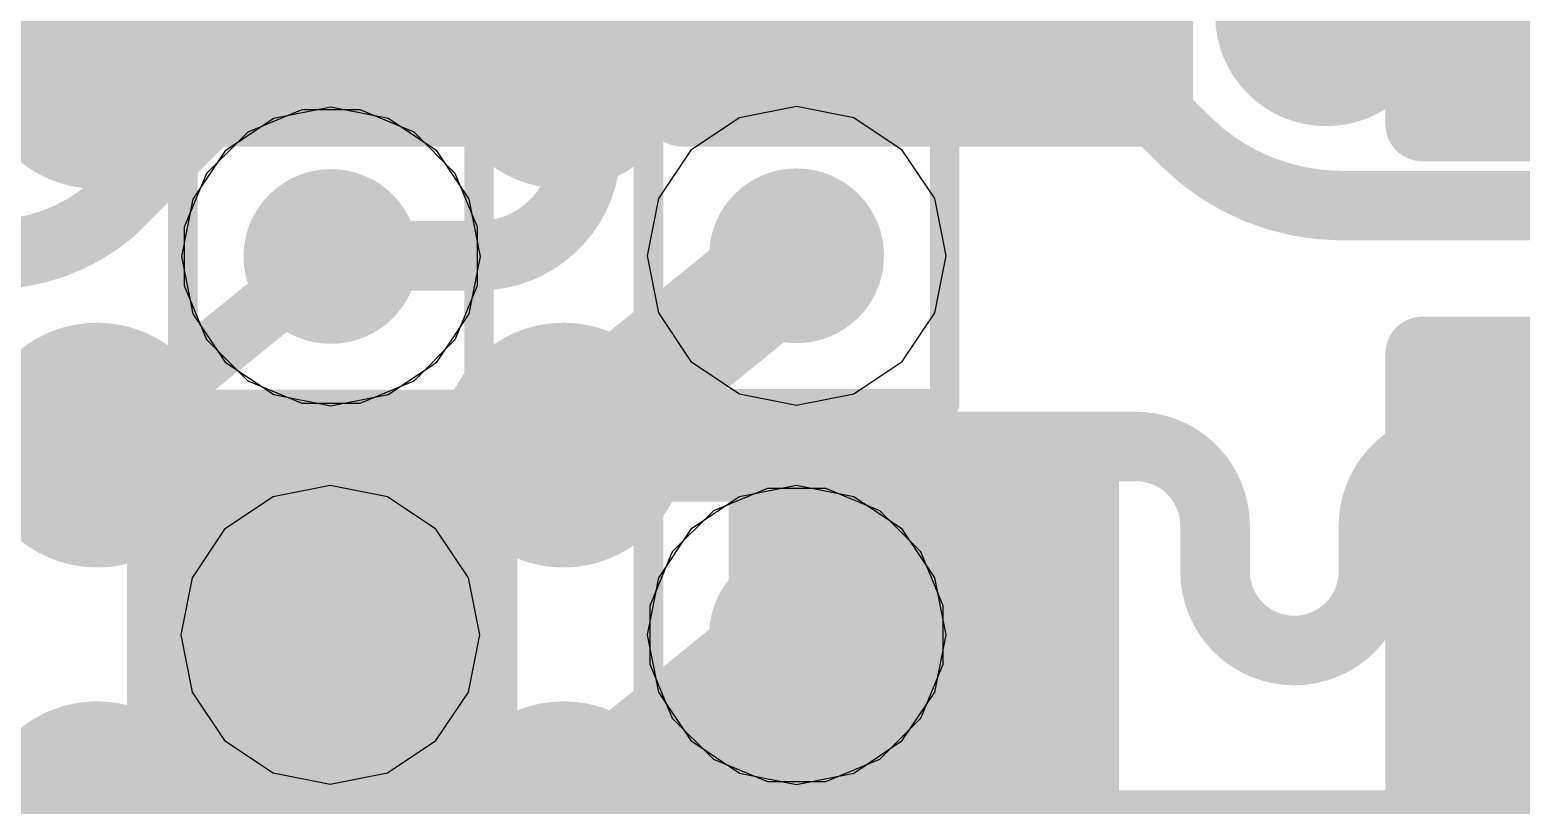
# Model space of a CAD drawing. Header units: inches. Extents: x -6 to 284, y -12 to 154.
# Drawn here: x 71.686 to 74.245, y 13.64 to 14.971 of the extents above; entities that cross this region are included whole.
import ezdxf

# ---------------------------------------------------------------- set-up
doc = ezdxf.new("R2010")
doc.units = ezdxf.units.IN
for name, color, linetype in [('Bottom Layer', 5, 'Continuous'), ('Bottom Overlay', 54, 'Continuous'), ('Bottom Paste', 16, 'Continuous'), ('Bottom Solder', 6, 'Continuous'), ('Drill Drawing', 1, 'Continuous'), ('GND-1', 16, 'Continuous'), ('GND-2', 90, 'Continuous'), ('GND-3', 216, 'Continuous'), ('GND-4', 54, 'Continuous'), ('PWR-1', 156, 'Continuous'), ('PWR-2', 130, 'Continuous'), ('Signal L1', 76, 'Continuous'), ('Signal L2', 6, 'Continuous'), ('Top Layer', 1, 'Continuous'), ('Top Paste', 8, 'Continuous'), ('Top Solder', 216, 'Continuous'), ('Via Holes', 16, 'Continuous')]:
    doc.layers.add(name, color=color, linetype=linetype)

# ---------------------------------------------------------------- blocks, each defined once
blk = doc.blocks.new('C___0402_B_103')
at = {"layer": 'Bottom Layer'}
for points in [[(-0.2413, 0.3175), (-0.2413, -0.3175), (-0.6985, -0.3175), (-0.6985, 0.3175)], [(0.6985, 0.3175), (0.6985, -0.3175), (0.2413, -0.3175), (0.2413, 0.3175)]]:
    blk.add_hatch(color=5, dxfattribs=at).paths.add_polyline_path(points)
at = {"layer": 'Bottom Paste'}
for points in [[(-0.2413, 0.3175), (-0.2413, -0.3175), (-0.6985, -0.3175), (-0.6985, 0.3175)], [(0.6985, 0.3175), (0.6985, -0.3175), (0.2413, -0.3175), (0.2413, 0.3175)]]:
    blk.add_hatch(color=16, dxfattribs=at).paths.add_polyline_path(points)
at = {"layer": 'Bottom Solder'}
for points in [[(-0.1813, 0.3775), (-0.1813, -0.3775), (-0.7585, -0.3775), (-0.7585, 0.3775)], [(0.7585, 0.3775), (0.7585, -0.3775), (0.1813, -0.3775), (0.1813, 0.3775)]]:
    blk.add_hatch(color=6, dxfattribs=at).paths.add_polyline_path(points)
at = {"layer": 'Bottom Overlay'}
for points in [[(-0.7874, -0.4064, 0.127, 0.127, 0), (-0.7874, 0.4064, 0.127, 0.127, 0)], [(-0.2794, 0.4064, 0.127, 0.127, 0), (-0.7874, 0.4064, 0.127, 0.127, 0)], [(0.7874, 0.4064, 0.127, 0.127, 0), (0.2794, 0.4064, 0.127, 0.127, 0)], [(0.7874, -0.4064, 0.127, 0.127, 0), (0.7874, 0.4064, 0.127, 0.127, 0)], [(-0.2794, -0.4064, 0.127, 0.127, 0), (-0.7874, -0.4064, 0.127, 0.127, 0)], [(0.7874, -0.4064, 0.127, 0.127, 0), (0.2794, -0.4064, 0.127, 0.127, 0)]]:
    blk.add_lwpolyline(points, format="xyseb", dxfattribs=at)
for points in [[(-0.8191, 0.4064, 0.0635, 0.0635, 1), (-0.7556, 0.4064, 0.0635, 0.0635, 1)], [(-0.8191, 0.4064, 0.0635, 0.0635, 1), (-0.7556, 0.4064, 0.0635, 0.0635, 1)], [(-0.3111, 0.4064, 0.0635, 0.0635, 1), (-0.2477, 0.4064, 0.0635, 0.0635, 1)], [(0.2477, 0.4064, 0.0635, 0.0635, 1), (0.3111, 0.4064, 0.0635, 0.0635, 1)], [(0.7556, 0.4064, 0.0635, 0.0635, 1), (0.8191, 0.4064, 0.0635, 0.0635, 1)], [(0.7556, 0.4064, 0.0635, 0.0635, 1), (0.8191, 0.4064, 0.0635, 0.0635, 1)], [(-0.8191, -0.4064, 0.0635, 0.0635, 1), (-0.7556, -0.4064, 0.0635, 0.0635, 1)], [(-0.8191, -0.4064, 0.0635, 0.0635, 1), (-0.7556, -0.4064, 0.0635, 0.0635, 1)], [(-0.3111, -0.4064, 0.0635, 0.0635, 1), (-0.2477, -0.4064, 0.0635, 0.0635, 1)], [(0.2477, -0.4064, 0.0635, 0.0635, 1), (0.3111, -0.4064, 0.0635, 0.0635, 1)], [(0.7556, -0.4064, 0.0635, 0.0635, 1), (0.8191, -0.4064, 0.0635, 0.0635, 1)], [(0.7556, -0.4064, 0.0635, 0.0635, 1), (0.8191, -0.4064, 0.0635, 0.0635, 1)]]:
    blk.add_lwpolyline(points, format="xyseb", close=True, dxfattribs=at)
blk = doc.blocks.new('C___0402_B_104')
at = {"layer": 'Bottom Layer'}
for points in [[(-0.2413, 0.3175), (-0.2413, -0.3175), (-0.6985, -0.3175), (-0.6985, 0.3175)], [(0.6985, 0.3175), (0.6985, -0.3175), (0.2413, -0.3175), (0.2413, 0.3175)]]:
    blk.add_hatch(color=5, dxfattribs=at).paths.add_polyline_path(points)
at = {"layer": 'Bottom Paste'}
for points in [[(-0.2413, 0.3175), (-0.2413, -0.3175), (-0.6985, -0.3175), (-0.6985, 0.3175)], [(0.6985, 0.3175), (0.6985, -0.3175), (0.2413, -0.3175), (0.2413, 0.3175)]]:
    blk.add_hatch(color=16, dxfattribs=at).paths.add_polyline_path(points)
at = {"layer": 'Bottom Solder'}
for points in [[(-0.1813, 0.3775), (-0.1813, -0.3775), (-0.7585, -0.3775), (-0.7585, 0.3775)], [(0.7585, 0.3775), (0.7585, -0.3775), (0.1813, -0.3775), (0.1813, 0.3775)]]:
    blk.add_hatch(color=6, dxfattribs=at).paths.add_polyline_path(points)
at = {"layer": 'Bottom Overlay'}
for points in [[(-0.7874, 0.4064, 0.127, 0.127, 0), (-0.2794, 0.4064, 0.127, 0.127, 0)], [(-0.7874, 0.4064, 0.127, 0.127, 0), (-0.7874, -0.4064, 0.127, 0.127, 0)], [(0.2794, 0.4064, 0.127, 0.127, 0), (0.7874, 0.4064, 0.127, 0.127, 0)], [(0.7874, 0.4064, 0.127, 0.127, 0), (0.7874, -0.4064, 0.127, 0.127, 0)], [(-0.7874, -0.4064, 0.127, 0.127, 0), (-0.2794, -0.4064, 0.127, 0.127, 0)], [(0.2794, -0.4064, 0.127, 0.127, 0), (0.7874, -0.4064, 0.127, 0.127, 0)]]:
    blk.add_lwpolyline(points, format="xyseb", dxfattribs=at)
for points in [[(-0.8191, 0.4064, 0.0635, 0.0635, 1), (-0.7556, 0.4064, 0.0635, 0.0635, 1)], [(-0.8191, 0.4064, 0.0635, 0.0635, 1), (-0.7556, 0.4064, 0.0635, 0.0635, 1)], [(-0.3111, 0.4064, 0.0635, 0.0635, 1), (-0.2477, 0.4064, 0.0635, 0.0635, 1)], [(0.2477, 0.4064, 0.0635, 0.0635, 1), (0.3111, 0.4064, 0.0635, 0.0635, 1)], [(0.7556, 0.4064, 0.0635, 0.0635, 1), (0.8191, 0.4064, 0.0635, 0.0635, 1)], [(0.7556, 0.4064, 0.0635, 0.0635, 1), (0.8191, 0.4064, 0.0635, 0.0635, 1)], [(-0.8191, -0.4064, 0.0635, 0.0635, 1), (-0.7556, -0.4064, 0.0635, 0.0635, 1)], [(-0.8191, -0.4064, 0.0635, 0.0635, 1), (-0.7556, -0.4064, 0.0635, 0.0635, 1)], [(-0.3111, -0.4064, 0.0635, 0.0635, 1), (-0.2477, -0.4064, 0.0635, 0.0635, 1)], [(0.2477, -0.4064, 0.0635, 0.0635, 1), (0.3111, -0.4064, 0.0635, 0.0635, 1)], [(0.7556, -0.4064, 0.0635, 0.0635, 1), (0.8191, -0.4064, 0.0635, 0.0635, 1)], [(0.7556, -0.4064, 0.0635, 0.0635, 1), (0.8191, -0.4064, 0.0635, 0.0635, 1)]]:
    blk.add_lwpolyline(points, format="xyseb", close=True, dxfattribs=at)
blk = doc.blocks.new('C___0402_B_105')
at = {"layer": 'Bottom Layer'}
for points in [[(-0.2413, 0.3175), (-0.2413, -0.3175), (-0.6985, -0.3175), (-0.6985, 0.3175)], [(0.6985, 0.3175), (0.6985, -0.3175), (0.2413, -0.3175), (0.2413, 0.3175)]]:
    blk.add_hatch(color=5, dxfattribs=at).paths.add_polyline_path(points)
at = {"layer": 'Bottom Paste'}
for points in [[(-0.2413, 0.3175), (-0.2413, -0.3175), (-0.6985, -0.3175), (-0.6985, 0.3175)], [(0.6985, 0.3175), (0.6985, -0.3175), (0.2413, -0.3175), (0.2413, 0.3175)]]:
    blk.add_hatch(color=16, dxfattribs=at).paths.add_polyline_path(points)
at = {"layer": 'Bottom Solder'}
for points in [[(-0.1813, 0.3775), (-0.1813, -0.3775), (-0.7585, -0.3775), (-0.7585, 0.3775)], [(0.7585, 0.3775), (0.7585, -0.3775), (0.1813, -0.3775), (0.1813, 0.3775)]]:
    blk.add_hatch(color=6, dxfattribs=at).paths.add_polyline_path(points)
at = {"layer": 'Bottom Overlay'}
for points in [[(-0.7874, -0.4064, 0.127, 0.127, 0), (-0.7874, 0.4064, 0.127, 0.127, 0)], [(-0.7874, 0.4064, 0.127, 0.127, 0), (-0.2794, 0.4064, 0.127, 0.127, 0)], [(0.2794, 0.4064, 0.127, 0.127, 0), (0.7874, 0.4064, 0.127, 0.127, 0)], [(0.7874, -0.4064, 0.127, 0.127, 0), (0.7874, 0.4064, 0.127, 0.127, 0)], [(-0.7874, -0.4064, 0.127, 0.127, 0), (-0.2794, -0.4064, 0.127, 0.127, 0)], [(0.2794, -0.4064, 0.127, 0.127, 0), (0.7874, -0.4064, 0.127, 0.127, 0)]]:
    blk.add_lwpolyline(points, format="xyseb", dxfattribs=at)
for points in [[(-0.8191, 0.4064, 0.0635, 0.0635, 1), (-0.7556, 0.4064, 0.0635, 0.0635, 1)], [(-0.8191, 0.4064, 0.0635, 0.0635, 1), (-0.7556, 0.4064, 0.0635, 0.0635, 1)], [(-0.3111, 0.4064, 0.0635, 0.0635, 1), (-0.2477, 0.4064, 0.0635, 0.0635, 1)], [(0.2477, 0.4064, 0.0635, 0.0635, 1), (0.3111, 0.4064, 0.0635, 0.0635, 1)], [(0.7556, 0.4064, 0.0635, 0.0635, 1), (0.8191, 0.4064, 0.0635, 0.0635, 1)], [(0.7556, 0.4064, 0.0635, 0.0635, 1), (0.8191, 0.4064, 0.0635, 0.0635, 1)], [(-0.8191, -0.4064, 0.0635, 0.0635, 1), (-0.7556, -0.4064, 0.0635, 0.0635, 1)], [(-0.8191, -0.4064, 0.0635, 0.0635, 1), (-0.7556, -0.4064, 0.0635, 0.0635, 1)], [(-0.3111, -0.4064, 0.0635, 0.0635, 1), (-0.2477, -0.4064, 0.0635, 0.0635, 1)], [(0.2477, -0.4064, 0.0635, 0.0635, 1), (0.3111, -0.4064, 0.0635, 0.0635, 1)], [(0.7556, -0.4064, 0.0635, 0.0635, 1), (0.8191, -0.4064, 0.0635, 0.0635, 1)], [(0.7556, -0.4064, 0.0635, 0.0635, 1), (0.8191, -0.4064, 0.0635, 0.0635, 1)]]:
    blk.add_lwpolyline(points, format="xyseb", close=True, dxfattribs=at)
blk = doc.blocks.new('200_WFBGA__10_15__127')
at = {"layer": 'Top Layer'}
h = blk.add_hatch(color=1, dxfattribs=at)
edge = h.paths.add_edge_path()
edge.add_arc((-2, 6.175), 0.16, 0, 360)
h = blk.add_hatch(color=1, dxfattribs=at)
edge = h.paths.add_edge_path()
edge.add_arc((-1.1999, 6.175), 0.16, 0, 360)
h = blk.add_hatch(color=1, dxfattribs=at)
edge = h.paths.add_edge_path()
edge.add_arc((-2, 5.525), 0.16, 0, 360)
h = blk.add_hatch(color=1, dxfattribs=at)
edge = h.paths.add_edge_path()
edge.add_arc((-1.1999, 5.525), 0.16, 0, 360)
h = blk.add_hatch(color=1, dxfattribs=at)
edge = h.paths.add_edge_path()
edge.add_arc((-2, 4.875), 0.16, 0, 360)
h = blk.add_hatch(color=1, dxfattribs=at)
edge = h.paths.add_edge_path()
edge.add_arc((-1.1999, 4.875), 0.16, 0, 360)
at = {"layer": 'Top Paste'}
h = blk.add_hatch(color=8, dxfattribs=at)
edge = h.paths.add_edge_path()
edge.add_arc((-2, 6.175), 0.16, 0, 360)
h = blk.add_hatch(color=8, dxfattribs=at)
edge = h.paths.add_edge_path()
edge.add_arc((-1.1999, 6.175), 0.16, 0, 360)
h = blk.add_hatch(color=8, dxfattribs=at)
edge = h.paths.add_edge_path()
edge.add_arc((-2, 5.525), 0.16, 0, 360)
h = blk.add_hatch(color=8, dxfattribs=at)
edge = h.paths.add_edge_path()
edge.add_arc((-1.1999, 5.525), 0.16, 0, 360)
h = blk.add_hatch(color=8, dxfattribs=at)
edge = h.paths.add_edge_path()
edge.add_arc((-2, 4.875), 0.16, 0, 360)
h = blk.add_hatch(color=8, dxfattribs=at)
edge = h.paths.add_edge_path()
edge.add_arc((-1.1999, 4.875), 0.16, 0, 360)
at = {"layer": 'Top Solder'}
h = blk.add_hatch(color=216, dxfattribs=at)
edge = h.paths.add_edge_path()
edge.add_arc((-2, 6.175), 0.21, 0, 360)
h = blk.add_hatch(color=216, dxfattribs=at)
edge = h.paths.add_edge_path()
edge.add_arc((-1.1999, 6.175), 0.21, 0, 360)
h = blk.add_hatch(color=216, dxfattribs=at)
edge = h.paths.add_edge_path()
edge.add_arc((-2, 5.525), 0.21, 0, 360)
h = blk.add_hatch(color=216, dxfattribs=at)
edge = h.paths.add_edge_path()
edge.add_arc((-1.1999, 5.525), 0.21, 0, 360)
h = blk.add_hatch(color=216, dxfattribs=at)
edge = h.paths.add_edge_path()
edge.add_arc((-2, 4.875), 0.21, 0, 360)
h = blk.add_hatch(color=216, dxfattribs=at)
edge = h.paths.add_edge_path()
edge.add_arc((-1.1999, 4.875), 0.21, 0, 360)
blk = doc.blocks.new('C___0402_B_275')
at = {"layer": 'Bottom Layer'}
for points in [[(-0.2413, 0.3175), (-0.2413, -0.3175), (-0.6985, -0.3175), (-0.6985, 0.3175)], [(0.6985, 0.3175), (0.6985, -0.3175), (0.2413, -0.3175), (0.2413, 0.3175)]]:
    blk.add_hatch(color=5, dxfattribs=at).paths.add_polyline_path(points)
at = {"layer": 'Bottom Paste'}
for points in [[(-0.2413, 0.3175), (-0.2413, -0.3175), (-0.6985, -0.3175), (-0.6985, 0.3175)], [(0.6985, 0.3175), (0.6985, -0.3175), (0.2413, -0.3175), (0.2413, 0.3175)]]:
    blk.add_hatch(color=16, dxfattribs=at).paths.add_polyline_path(points)
at = {"layer": 'Bottom Solder'}
for points in [[(-0.1813, 0.3775), (-0.1813, -0.3775), (-0.7585, -0.3775), (-0.7585, 0.3775)], [(0.7585, 0.3775), (0.7585, -0.3775), (0.1813, -0.3775), (0.1813, 0.3775)]]:
    blk.add_hatch(color=6, dxfattribs=at).paths.add_polyline_path(points)
at = {"layer": 'Bottom Overlay'}
for points in [[(-0.7874, 0.4064, 0.127, 0.127, 0), (-0.7874, -0.4064, 0.127, 0.127, 0)], [(-0.2794, 0.4064, 0.127, 0.127, 0), (-0.7874, 0.4064, 0.127, 0.127, 0)], [(0.7874, 0.4064, 0.127, 0.127, 0), (0.2794, 0.4064, 0.127, 0.127, 0)], [(0.7874, 0.4064, 0.127, 0.127, 0), (0.7874, -0.4064, 0.127, 0.127, 0)], [(-0.2794, -0.4064, 0.127, 0.127, 0), (-0.7874, -0.4064, 0.127, 0.127, 0)], [(0.7874, -0.4064, 0.127, 0.127, 0), (0.2794, -0.4064, 0.127, 0.127, 0)]]:
    blk.add_lwpolyline(points, format="xyseb", dxfattribs=at)
for points in [[(-0.8191, 0.4064, 0.0635, 0.0635, 1), (-0.7556, 0.4064, 0.0635, 0.0635, 1)], [(-0.8191, 0.4064, 0.0635, 0.0635, 1), (-0.7556, 0.4064, 0.0635, 0.0635, 1)], [(-0.3111, 0.4064, 0.0635, 0.0635, 1), (-0.2477, 0.4064, 0.0635, 0.0635, 1)], [(0.2477, 0.4064, 0.0635, 0.0635, 1), (0.3111, 0.4064, 0.0635, 0.0635, 1)], [(0.7556, 0.4064, 0.0635, 0.0635, 1), (0.8191, 0.4064, 0.0635, 0.0635, 1)], [(0.7556, 0.4064, 0.0635, 0.0635, 1), (0.8191, 0.4064, 0.0635, 0.0635, 1)], [(-0.8191, -0.4064, 0.0635, 0.0635, 1), (-0.7556, -0.4064, 0.0635, 0.0635, 1)], [(-0.8191, -0.4064, 0.0635, 0.0635, 1), (-0.7556, -0.4064, 0.0635, 0.0635, 1)], [(-0.3111, -0.4064, 0.0635, 0.0635, 1), (-0.2477, -0.4064, 0.0635, 0.0635, 1)], [(0.2477, -0.4064, 0.0635, 0.0635, 1), (0.3111, -0.4064, 0.0635, 0.0635, 1)], [(0.7556, -0.4064, 0.0635, 0.0635, 1), (0.8191, -0.4064, 0.0635, 0.0635, 1)], [(0.7556, -0.4064, 0.0635, 0.0635, 1), (0.8191, -0.4064, 0.0635, 0.0635, 1)]]:
    blk.add_lwpolyline(points, format="xyseb", close=True, dxfattribs=at)
blk = doc.blocks.new('C___0402_B_283')
at = {"layer": 'Bottom Layer'}
for points in [[(-0.2413, 0.3175), (-0.2413, -0.3175), (-0.6985, -0.3175), (-0.6985, 0.3175)], [(0.6985, 0.3175), (0.6985, -0.3175), (0.2413, -0.3175), (0.2413, 0.3175)]]:
    blk.add_hatch(color=5, dxfattribs=at).paths.add_polyline_path(points)
at = {"layer": 'Bottom Paste'}
for points in [[(-0.2413, 0.3175), (-0.2413, -0.3175), (-0.6985, -0.3175), (-0.6985, 0.3175)], [(0.6985, 0.3175), (0.6985, -0.3175), (0.2413, -0.3175), (0.2413, 0.3175)]]:
    blk.add_hatch(color=16, dxfattribs=at).paths.add_polyline_path(points)
at = {"layer": 'Bottom Solder'}
for points in [[(-0.1813, 0.3775), (-0.1813, -0.3775), (-0.7585, -0.3775), (-0.7585, 0.3775)], [(0.7585, 0.3775), (0.7585, -0.3775), (0.1813, -0.3775), (0.1813, 0.3775)]]:
    blk.add_hatch(color=6, dxfattribs=at).paths.add_polyline_path(points)
at = {"layer": 'Bottom Overlay'}
for points in [[(-0.7874, 0.4064, 0.127, 0.127, 0), (-0.7874, -0.4064, 0.127, 0.127, 0)], [(-0.2794, 0.4064, 0.127, 0.127, 0), (-0.7874, 0.4064, 0.127, 0.127, 0)], [(0.7874, 0.4064, 0.127, 0.127, 0), (0.2794, 0.4064, 0.127, 0.127, 0)], [(0.7874, 0.4064, 0.127, 0.127, 0), (0.7874, -0.4064, 0.127, 0.127, 0)], [(-0.2794, -0.4064, 0.127, 0.127, 0), (-0.7874, -0.4064, 0.127, 0.127, 0)], [(0.7874, -0.4064, 0.127, 0.127, 0), (0.2794, -0.4064, 0.127, 0.127, 0)]]:
    blk.add_lwpolyline(points, format="xyseb", dxfattribs=at)
for points in [[(-0.8191, 0.4064, 0.0635, 0.0635, 1), (-0.7556, 0.4064, 0.0635, 0.0635, 1)], [(-0.8191, 0.4064, 0.0635, 0.0635, 1), (-0.7556, 0.4064, 0.0635, 0.0635, 1)], [(-0.3111, 0.4064, 0.0635, 0.0635, 1), (-0.2477, 0.4064, 0.0635, 0.0635, 1)], [(0.2477, 0.4064, 0.0635, 0.0635, 1), (0.3111, 0.4064, 0.0635, 0.0635, 1)], [(0.7556, 0.4064, 0.0635, 0.0635, 1), (0.8191, 0.4064, 0.0635, 0.0635, 1)], [(0.7556, 0.4064, 0.0635, 0.0635, 1), (0.8191, 0.4064, 0.0635, 0.0635, 1)], [(-0.8191, -0.4064, 0.0635, 0.0635, 1), (-0.7556, -0.4064, 0.0635, 0.0635, 1)], [(-0.8191, -0.4064, 0.0635, 0.0635, 1), (-0.7556, -0.4064, 0.0635, 0.0635, 1)], [(-0.3111, -0.4064, 0.0635, 0.0635, 1), (-0.2477, -0.4064, 0.0635, 0.0635, 1)], [(0.2477, -0.4064, 0.0635, 0.0635, 1), (0.3111, -0.4064, 0.0635, 0.0635, 1)], [(0.7556, -0.4064, 0.0635, 0.0635, 1), (0.8191, -0.4064, 0.0635, 0.0635, 1)], [(0.7556, -0.4064, 0.0635, 0.0635, 1), (0.8191, -0.4064, 0.0635, 0.0635, 1)]]:
    blk.add_lwpolyline(points, format="xyseb", close=True, dxfattribs=at)

msp = doc.modelspace()

# ---------------------------------------------------------------- hatches: boundary and pattern name
at = {"layer": 'Bottom Layer'}
h = msp.add_hatch(color=5, dxfattribs=at)
edge = h.paths.add_edge_path()
edge.add_arc((72.203, 14.582), 0.15, 0, 360)
h = msp.add_hatch(color=5, dxfattribs=at)
edge = h.paths.add_edge_path()
edge.add_arc((73.0018, 14.5832), 0.15, 0, 360)
h = msp.add_hatch(color=5, dxfattribs=at)
edge = h.paths.add_edge_path()
edge.add_arc((72.2018, 13.9324), 0.15, 0, 360)
h = msp.add_hatch(color=5, dxfattribs=at)
edge = h.paths.add_edge_path()
edge.add_arc((73.0018, 13.9323), 0.15, 0, 360)
at = {"layer": 'GND-1'}
h = msp.add_hatch(color=16, dxfattribs=at)
edge = h.paths.add_edge_path()
edge.add_arc((72.203, 14.582), 0.15, 0, 360)
h = msp.add_hatch(color=16, dxfattribs=at)
edge = h.paths.add_edge_path()
edge.add_arc((73.0018, 14.5832), 0.15, 0, 360)
h = msp.add_hatch(color=16, dxfattribs=at)
edge = h.paths.add_edge_path()
edge.add_arc((72.2018, 13.9324), 0.15, 0, 360)
h = msp.add_hatch(color=16, dxfattribs=at)
edge = h.paths.add_edge_path()
edge.add_arc((73.0018, 13.9323), 0.15, 0, 360)
at = {"layer": 'GND-2'}
h = msp.add_hatch(color=90, dxfattribs=at)
edge = h.paths.add_edge_path()
edge.add_arc((72.203, 14.582), 0.15, 0, 360)
h = msp.add_hatch(color=90, dxfattribs=at)
edge = h.paths.add_edge_path()
edge.add_arc((73.0018, 14.5832), 0.15, 0, 360)
h = msp.add_hatch(color=90, dxfattribs=at)
edge = h.paths.add_edge_path()
edge.add_arc((72.2018, 13.9324), 0.15, 0, 360)
h = msp.add_hatch(color=90, dxfattribs=at)
edge = h.paths.add_edge_path()
edge.add_arc((73.0018, 13.9323), 0.15, 0, 360)
at = {"layer": 'GND-3'}
h = msp.add_hatch(color=216, dxfattribs=at)
edge = h.paths.add_edge_path()
edge.add_arc((72.203, 14.582), 0.15, 0, 360)
h = msp.add_hatch(color=216, dxfattribs=at)
edge = h.paths.add_edge_path()
edge.add_arc((73.0018, 14.5832), 0.15, 0, 360)
h = msp.add_hatch(color=216, dxfattribs=at)
edge = h.paths.add_edge_path()
edge.add_arc((72.2018, 13.9324), 0.15, 0, 360)
h = msp.add_hatch(color=216, dxfattribs=at)
edge = h.paths.add_edge_path()
edge.add_arc((73.0018, 13.9323), 0.15, 0, 360)
at = {"layer": 'GND-4'}
h = msp.add_hatch(color=54, dxfattribs=at)
edge = h.paths.add_edge_path()
edge.add_arc((72.203, 14.582), 0.15, 0, 360)
h = msp.add_hatch(color=54, dxfattribs=at)
edge = h.paths.add_edge_path()
edge.add_arc((73.0018, 14.5832), 0.15, 0, 360)
h = msp.add_hatch(color=54, dxfattribs=at)
edge = h.paths.add_edge_path()
edge.add_arc((72.2018, 13.9324), 0.15, 0, 360)
h = msp.add_hatch(color=54, dxfattribs=at)
edge = h.paths.add_edge_path()
edge.add_arc((73.0018, 13.9323), 0.15, 0, 360)
at = {"layer": 'PWR-1'}
h = msp.add_hatch(color=156, dxfattribs=at)
edge = h.paths.add_edge_path()
edge.add_arc((72.203, 14.582), 0.15, 0, 360)
h = msp.add_hatch(color=156, dxfattribs=at)
edge = h.paths.add_edge_path()
edge.add_arc((73.0018, 14.5832), 0.15, 0, 360)
h = msp.add_hatch(color=156, dxfattribs=at)
edge = h.paths.add_edge_path()
edge.add_arc((72.2018, 13.9324), 0.15, 0, 360)
h = msp.add_hatch(color=156, dxfattribs=at)
edge = h.paths.add_edge_path()
edge.add_arc((73.0018, 13.9323), 0.15, 0, 360)
at = {"layer": 'PWR-2'}
h = msp.add_hatch(color=130, dxfattribs=at)
edge = h.paths.add_edge_path()
edge.add_arc((72.203, 14.582), 0.15, 0, 360)
h = msp.add_hatch(color=130, dxfattribs=at)
edge = h.paths.add_edge_path()
edge.add_arc((73.0018, 14.5832), 0.15, 0, 360)
h = msp.add_hatch(color=130, dxfattribs=at)
edge = h.paths.add_edge_path()
edge.add_arc((72.2018, 13.9324), 0.15, 0, 360)
h = msp.add_hatch(color=130, dxfattribs=at)
edge = h.paths.add_edge_path()
edge.add_arc((73.0018, 13.9323), 0.15, 0, 360)
at = {"layer": 'Signal L1'}
h = msp.add_hatch(color=76, dxfattribs=at)
edge = h.paths.add_edge_path()
edge.add_arc((72.203, 14.582), 0.15, 0, 360)
h = msp.add_hatch(color=76, dxfattribs=at)
edge = h.paths.add_edge_path()
edge.add_arc((73.0018, 14.5832), 0.15, 0, 360)
h = msp.add_hatch(color=76, dxfattribs=at)
edge = h.paths.add_edge_path()
edge.add_arc((72.2018, 13.9324), 0.15, 0, 360)
h = msp.add_hatch(color=76, dxfattribs=at)
edge = h.paths.add_edge_path()
edge.add_arc((73.0018, 13.9323), 0.15, 0, 360)
at = {"layer": 'Signal L2'}
h = msp.add_hatch(color=6, dxfattribs=at)
edge = h.paths.add_edge_path()
edge.add_arc((72.203, 14.582), 0.15, 0, 360)
h = msp.add_hatch(color=6, dxfattribs=at)
edge = h.paths.add_edge_path()
edge.add_arc((73.0018, 14.5832), 0.15, 0, 360)
h = msp.add_hatch(color=6, dxfattribs=at)
edge = h.paths.add_edge_path()
edge.add_arc((72.2018, 13.9324), 0.15, 0, 360)
h = msp.add_hatch(color=6, dxfattribs=at)
edge = h.paths.add_edge_path()
edge.add_arc((73.0018, 13.9323), 0.15, 0, 360)
at = {"layer": 'Top Layer'}
h = msp.add_hatch(color=1, dxfattribs=at)
edge = h.paths.add_edge_path()
edge.add_arc((72.203, 14.582), 0.15, 0, 360)
h = msp.add_hatch(color=1, dxfattribs=at)
edge = h.paths.add_edge_path()
edge.add_arc((73.0018, 14.5832), 0.15, 0, 360)
h = msp.add_hatch(color=1, dxfattribs=at)
edge = h.paths.add_edge_path()
edge.add_arc((72.2018, 13.9324), 0.15, 0, 360)
h = msp.add_hatch(color=1, dxfattribs=at)
edge = h.paths.add_edge_path()
edge.add_arc((73.0018, 13.9323), 0.15, 0, 360)
at = {"layer": 'Via Holes'}
h = msp.add_hatch(color=7, dxfattribs=at)
edge = h.paths.add_edge_path()
edge.add_arc((72.203, 14.582), 0.075, 0, 360)
h = msp.add_hatch(color=7, dxfattribs=at)
edge = h.paths.add_edge_path()
edge.add_arc((73.0018, 14.5832), 0.075, 0, 360)
h = msp.add_hatch(color=7, dxfattribs=at)
edge = h.paths.add_edge_path()
edge.add_arc((72.2018, 13.9324), 0.075, 0, 360)
h = msp.add_hatch(color=7, dxfattribs=at)
edge = h.paths.add_edge_path()
edge.add_arc((73.0018, 13.9323), 0.075, 0, 360)

# ---------------------------------------------------------------- linework, layer by layer
at = {"layer": 'Drill Drawing'}
for points in [[(72.7478, 14.9792, 0.0508, 0.0508, 0), (72.7478, 15.4872, 0.0508, 0.0508, 0)], [(73.2558, 14.9792, 0.0508, 0.0508, 0), (73.2558, 15.4872, 0.0508, 0.0508, 0)], [(72.7478, 14.9792, 0.0508, 0.0508, 0), (73.2558, 14.9792, 0.0508, 0.0508, 0)], [(71.949, 14.836, 0.0508, 0.0508, 0), (72.457, 14.836, 0.0508, 0.0508, 0)], [(71.949, 14.328, 0.0508, 0.0508, 0), (71.949, 14.836, 0.0508, 0.0508, 0)], [(72.457, 14.328, 0.0508, 0.0508, 0), (72.457, 14.836, 0.0508, 0.0508, 0)], [(72.7478, 14.8372, 0.0508, 0.0508, 0), (73.2558, 14.8372, 0.0508, 0.0508, 0)], [(72.7478, 14.3292, 0.0508, 0.0508, 0), (72.7478, 14.8372, 0.0508, 0.0508, 0)], [(73.2558, 14.3292, 0.0508, 0.0508, 0), (73.2558, 14.8372, 0.0508, 0.0508, 0)], [(71.949, 14.328, 0.0508, 0.0508, 0), (72.457, 14.328, 0.0508, 0.0508, 0)], [(72.7478, 14.3292, 0.0508, 0.0508, 0), (73.2558, 14.3292, 0.0508, 0.0508, 0)], [(71.9478, 14.1864, 0.0508, 0.0508, 0), (72.4558, 14.1864, 0.0508, 0.0508, 0)], [(71.9478, 13.6784, 0.0508, 0.0508, 0), (71.9478, 14.1864, 0.0508, 0.0508, 0)], [(72.4558, 13.6784, 0.0508, 0.0508, 0), (72.4558, 14.1864, 0.0508, 0.0508, 0)], [(72.7478, 14.1863, 0.0508, 0.0508, 0), (73.2558, 14.1863, 0.0508, 0.0508, 0)], [(72.7478, 13.6783, 0.0508, 0.0508, 0), (72.7478, 14.1863, 0.0508, 0.0508, 0)], [(73.2558, 13.6783, 0.0508, 0.0508, 0), (73.2558, 14.1863, 0.0508, 0.0508, 0)], [(71.9478, 13.6784, 0.0508, 0.0508, 0), (72.4558, 13.6784, 0.0508, 0.0508, 0)], [(72.7478, 13.6783, 0.0508, 0.0508, 0), (73.2558, 13.6783, 0.0508, 0.0508, 0)]]:
    msp.add_lwpolyline(points, format="xyseb", dxfattribs=at)
for points in [[(72.7351, 14.9792, 0.0254, 0.0254, 1), (72.7605, 14.9792, 0.0254, 0.0254, 1)], [(72.7351, 14.9792, 0.0254, 0.0254, 1), (72.7605, 14.9792, 0.0254, 0.0254, 1)], [(73.2431, 14.9792, 0.0254, 0.0254, 1), (73.2685, 14.9792, 0.0254, 0.0254, 1)], [(73.2431, 14.9792, 0.0254, 0.0254, 1), (73.2685, 14.9792, 0.0254, 0.0254, 1)], [(71.9363, 14.836, 0.0254, 0.0254, 1), (71.9617, 14.836, 0.0254, 0.0254, 1)], [(71.9363, 14.836, 0.0254, 0.0254, 1), (71.9617, 14.836, 0.0254, 0.0254, 1)], [(72.4443, 14.836, 0.0254, 0.0254, 1), (72.4697, 14.836, 0.0254, 0.0254, 1)], [(72.4443, 14.836, 0.0254, 0.0254, 1), (72.4697, 14.836, 0.0254, 0.0254, 1)], [(72.7351, 14.8372, 0.0254, 0.0254, 1), (72.7605, 14.8372, 0.0254, 0.0254, 1)], [(72.7351, 14.8372, 0.0254, 0.0254, 1), (72.7605, 14.8372, 0.0254, 0.0254, 1)], [(73.2431, 14.8372, 0.0254, 0.0254, 1), (73.2685, 14.8372, 0.0254, 0.0254, 1)], [(73.2431, 14.8372, 0.0254, 0.0254, 1), (73.2685, 14.8372, 0.0254, 0.0254, 1)], [(71.9363, 14.328, 0.0254, 0.0254, 1), (71.9617, 14.328, 0.0254, 0.0254, 1)], [(71.9363, 14.328, 0.0254, 0.0254, 1), (71.9617, 14.328, 0.0254, 0.0254, 1)], [(72.4443, 14.328, 0.0254, 0.0254, 1), (72.4697, 14.328, 0.0254, 0.0254, 1)], [(72.4443, 14.328, 0.0254, 0.0254, 1), (72.4697, 14.328, 0.0254, 0.0254, 1)], [(72.7351, 14.3292, 0.0254, 0.0254, 1), (72.7605, 14.3292, 0.0254, 0.0254, 1)], [(72.7351, 14.3292, 0.0254, 0.0254, 1), (72.7605, 14.3292, 0.0254, 0.0254, 1)], [(73.2431, 14.3292, 0.0254, 0.0254, 1), (73.2685, 14.3292, 0.0254, 0.0254, 1)], [(73.2431, 14.3292, 0.0254, 0.0254, 1), (73.2685, 14.3292, 0.0254, 0.0254, 1)], [(71.9351, 14.1864, 0.0254, 0.0254, 1), (71.9605, 14.1864, 0.0254, 0.0254, 1)], [(71.9351, 14.1864, 0.0254, 0.0254, 1), (71.9605, 14.1864, 0.0254, 0.0254, 1)], [(72.4431, 14.1864, 0.0254, 0.0254, 1), (72.4685, 14.1864, 0.0254, 0.0254, 1)], [(72.4431, 14.1864, 0.0254, 0.0254, 1), (72.4685, 14.1864, 0.0254, 0.0254, 1)], [(72.7351, 14.1863, 0.0254, 0.0254, 1), (72.7605, 14.1863, 0.0254, 0.0254, 1)], [(72.7351, 14.1863, 0.0254, 0.0254, 1), (72.7605, 14.1863, 0.0254, 0.0254, 1)], [(73.2431, 14.1863, 0.0254, 0.0254, 1), (73.2685, 14.1863, 0.0254, 0.0254, 1)], [(73.2431, 14.1863, 0.0254, 0.0254, 1), (73.2685, 14.1863, 0.0254, 0.0254, 1)], [(71.9351, 13.6784, 0.0254, 0.0254, 1), (71.9605, 13.6784, 0.0254, 0.0254, 1)], [(71.9351, 13.6784, 0.0254, 0.0254, 1), (71.9605, 13.6784, 0.0254, 0.0254, 1)], [(72.4431, 13.6784, 0.0254, 0.0254, 1), (72.4685, 13.6784, 0.0254, 0.0254, 1)], [(72.4431, 13.6784, 0.0254, 0.0254, 1), (72.4685, 13.6784, 0.0254, 0.0254, 1)], [(72.7351, 13.6783, 0.0254, 0.0254, 1), (72.7605, 13.6783, 0.0254, 0.0254, 1)], [(72.7351, 13.6783, 0.0254, 0.0254, 1), (72.7605, 13.6783, 0.0254, 0.0254, 1)], [(73.2431, 13.6783, 0.0254, 0.0254, 1), (73.2685, 13.6783, 0.0254, 0.0254, 1)], [(73.2431, 13.6783, 0.0254, 0.0254, 1), (73.2685, 13.6783, 0.0254, 0.0254, 1)]]:
    msp.add_lwpolyline(points, format="xyseb", close=True, dxfattribs=at)
at = {"layer": 'GND-1'}
for p, q in [((72.153, 14.8336), (72.0605, 14.7953)), ((72.2531, 14.8336), (72.153, 14.8336)), ((72.3455, 14.7953), (72.2531, 14.8336)), ((72.0605, 14.7953), (71.9897, 14.7245)), ((72.4163, 14.7245), (72.3455, 14.7953)), ((71.9897, 14.7245), (71.9514, 14.6321)), ((72.4546, 14.6321), (72.4163, 14.7245)), ((71.9514, 14.6321), (71.9514, 14.532)), ((72.4546, 14.532), (72.4546, 14.6321)), ((71.9514, 14.532), (71.9897, 14.4395)), ((72.4163, 14.4395), (72.4546, 14.532)), ((71.9897, 14.4395), (72.0605, 14.3687)), ((72.3455, 14.3687), (72.4163, 14.4395)), ((72.0605, 14.3687), (72.153, 14.3304)), ((72.2531, 14.3304), (72.3455, 14.3687)), ((72.153, 14.3304), (72.2531, 14.3304)), ((72.9518, 14.1839), (72.8593, 14.1455)), ((73.0519, 14.1839), (72.9518, 14.1839)), ((73.1444, 14.1455), (73.0519, 14.1839)), ((72.8593, 14.1455), (72.7885, 14.0748)), ((73.2151, 14.0748), (73.1444, 14.1455)), ((72.7885, 14.0748), (72.7502, 13.9823)), ((73.2534, 13.9823), (73.2151, 14.0748)), ((72.7502, 13.9823), (72.7502, 13.8822)), ((73.2534, 13.8822), (73.2534, 13.9823)), ((72.7502, 13.8822), (72.7885, 13.7897)), ((73.2151, 13.7897), (73.2534, 13.8822)), ((72.7885, 13.7897), (72.8593, 13.719)), ((73.1444, 13.719), (73.2151, 13.7897)), ((72.8593, 13.719), (72.9518, 13.6807)), ((73.0519, 13.6807), (73.1444, 13.719)), ((72.9518, 13.6807), (73.0519, 13.6807))]:
    msp.add_line(p, q, dxfattribs=at)
at = {"layer": 'GND-2'}
for p, q in [((72.153, 14.8336), (72.0605, 14.7953)), ((72.2531, 14.8336), (72.153, 14.8336)), ((72.3455, 14.7953), (72.2531, 14.8336)), ((72.0605, 14.7953), (71.9897, 14.7245)), ((72.4163, 14.7245), (72.3455, 14.7953)), ((71.9897, 14.7245), (71.9514, 14.6321)), ((72.4546, 14.6321), (72.4163, 14.7245)), ((71.9514, 14.6321), (71.9514, 14.532)), ((72.4546, 14.532), (72.4546, 14.6321)), ((71.9514, 14.532), (71.9897, 14.4395)), ((72.4163, 14.4395), (72.4546, 14.532)), ((71.9897, 14.4395), (72.0605, 14.3687)), ((72.3455, 14.3687), (72.4163, 14.4395)), ((72.0605, 14.3687), (72.153, 14.3304)), ((72.2531, 14.3304), (72.3455, 14.3687)), ((72.153, 14.3304), (72.2531, 14.3304)), ((72.9518, 14.1839), (72.8593, 14.1455)), ((73.0519, 14.1839), (72.9518, 14.1839)), ((73.1444, 14.1455), (73.0519, 14.1839)), ((72.8593, 14.1455), (72.7885, 14.0748)), ((73.2151, 14.0748), (73.1444, 14.1455)), ((72.7885, 14.0748), (72.7502, 13.9823)), ((73.2534, 13.9823), (73.2151, 14.0748)), ((72.7502, 13.9823), (72.7502, 13.8822)), ((73.2534, 13.8822), (73.2534, 13.9823)), ((72.7502, 13.8822), (72.7885, 13.7897)), ((73.2151, 13.7897), (73.2534, 13.8822)), ((72.7885, 13.7897), (72.8593, 13.719)), ((73.1444, 13.719), (73.2151, 13.7897)), ((72.8593, 13.719), (72.9518, 13.6807)), ((73.0519, 13.6807), (73.1444, 13.719)), ((72.9518, 13.6807), (73.0519, 13.6807))]:
    msp.add_line(p, q, dxfattribs=at)
at = {"layer": 'GND-3'}
for p, q in [((72.153, 14.8336), (72.0605, 14.7953)), ((72.2531, 14.8336), (72.153, 14.8336)), ((72.3455, 14.7953), (72.2531, 14.8336)), ((72.0605, 14.7953), (71.9897, 14.7245)), ((72.4163, 14.7245), (72.3455, 14.7953)), ((71.9897, 14.7245), (71.9514, 14.6321)), ((72.4546, 14.6321), (72.4163, 14.7245)), ((71.9514, 14.6321), (71.9514, 14.532)), ((72.4546, 14.532), (72.4546, 14.6321)), ((71.9514, 14.532), (71.9897, 14.4395)), ((72.4163, 14.4395), (72.4546, 14.532)), ((71.9897, 14.4395), (72.0605, 14.3687)), ((72.3455, 14.3687), (72.4163, 14.4395)), ((72.0605, 14.3687), (72.153, 14.3304)), ((72.2531, 14.3304), (72.3455, 14.3687)), ((72.153, 14.3304), (72.2531, 14.3304)), ((72.9518, 14.1839), (72.8593, 14.1455)), ((73.0519, 14.1839), (72.9518, 14.1839)), ((73.1444, 14.1455), (73.0519, 14.1839)), ((72.8593, 14.1455), (72.7885, 14.0748)), ((73.2151, 14.0748), (73.1444, 14.1455)), ((72.7885, 14.0748), (72.7502, 13.9823)), ((73.2534, 13.9823), (73.2151, 14.0748)), ((72.7502, 13.9823), (72.7502, 13.8822)), ((73.2534, 13.8822), (73.2534, 13.9823)), ((72.7502, 13.8822), (72.7885, 13.7897)), ((73.2151, 13.7897), (73.2534, 13.8822)), ((72.7885, 13.7897), (72.8593, 13.719)), ((73.1444, 13.719), (73.2151, 13.7897)), ((72.8593, 13.719), (72.9518, 13.6807)), ((73.0519, 13.6807), (73.1444, 13.719)), ((72.9518, 13.6807), (73.0519, 13.6807))]:
    msp.add_line(p, q, dxfattribs=at)
at = {"layer": 'GND-4'}
for p, q in [((72.153, 14.8336), (72.0605, 14.7953)), ((72.2531, 14.8336), (72.153, 14.8336)), ((72.3455, 14.7953), (72.2531, 14.8336)), ((72.0605, 14.7953), (71.9897, 14.7245)), ((72.4163, 14.7245), (72.3455, 14.7953)), ((71.9897, 14.7245), (71.9514, 14.6321)), ((72.4546, 14.6321), (72.4163, 14.7245)), ((71.9514, 14.6321), (71.9514, 14.532)), ((72.4546, 14.532), (72.4546, 14.6321)), ((71.9514, 14.532), (71.9897, 14.4395)), ((72.4163, 14.4395), (72.4546, 14.532)), ((71.9897, 14.4395), (72.0605, 14.3687)), ((72.3455, 14.3687), (72.4163, 14.4395)), ((72.0605, 14.3687), (72.153, 14.3304)), ((72.2531, 14.3304), (72.3455, 14.3687)), ((72.153, 14.3304), (72.2531, 14.3304)), ((72.9518, 14.1839), (72.8593, 14.1455)), ((73.0519, 14.1839), (72.9518, 14.1839)), ((73.1444, 14.1455), (73.0519, 14.1839)), ((72.8593, 14.1455), (72.7885, 14.0748)), ((73.2151, 14.0748), (73.1444, 14.1455)), ((72.7885, 14.0748), (72.7502, 13.9823)), ((73.2534, 13.9823), (73.2151, 14.0748)), ((72.7502, 13.9823), (72.7502, 13.8822)), ((73.2534, 13.8822), (73.2534, 13.9823)), ((72.7502, 13.8822), (72.7885, 13.7897)), ((73.2151, 13.7897), (73.2534, 13.8822)), ((72.7885, 13.7897), (72.8593, 13.719)), ((73.1444, 13.719), (73.2151, 13.7897)), ((72.8593, 13.719), (72.9518, 13.6807)), ((73.0519, 13.6807), (73.1444, 13.719)), ((72.9518, 13.6807), (73.0519, 13.6807))]:
    msp.add_line(p, q, dxfattribs=at)
at = {"layer": 'PWR-1'}
for p, q in [((73.0018, 14.8397), (72.9037, 14.8202)), ((73.1, 14.8202), (73.0018, 14.8397)), ((72.1049, 14.819), (72.0216, 14.7634)), ((72.203, 14.8385), (72.1049, 14.819)), ((72.3012, 14.819), (72.203, 14.8385)), ((72.3844, 14.7634), (72.3012, 14.819)), ((72.9037, 14.8202), (72.8204, 14.7646)), ((73.1832, 14.7646), (73.1, 14.8202)), ((72.0216, 14.7634), (71.966, 14.6802)), ((72.44, 14.6802), (72.3844, 14.7634)), ((72.8204, 14.7646), (72.7648, 14.6814)), ((73.2388, 14.6814), (73.1832, 14.7646)), ((71.966, 14.6802), (71.9465, 14.582)), ((72.4596, 14.582), (72.44, 14.6802)), ((72.7648, 14.6814), (72.7453, 14.5832)), ((73.2584, 14.5832), (73.2388, 14.6814)), ((72.7453, 14.5832), (72.7648, 14.485)), ((73.2388, 14.485), (73.2584, 14.5832)), ((71.9465, 14.582), (71.966, 14.4838)), ((72.44, 14.4838), (72.4596, 14.582)), ((71.966, 14.4838), (72.0216, 14.4006)), ((72.3844, 14.4006), (72.44, 14.4838)), ((72.7648, 14.485), (72.8204, 14.4018)), ((73.1832, 14.4018), (73.2388, 14.485)), ((72.0216, 14.4006), (72.1049, 14.345)), ((72.3012, 14.345), (72.3844, 14.4006)), ((72.8204, 14.4018), (72.9037, 14.3462)), ((73.1, 14.3462), (73.1832, 14.4018)), ((72.1049, 14.345), (72.203, 14.3255)), ((72.203, 14.3255), (72.3012, 14.345)), ((72.9037, 14.3462), (73.0018, 14.3267)), ((73.0018, 14.3267), (73.1, 14.3462)), ((72.2018, 14.189), (72.1037, 14.1694)), ((72.3, 14.1694), (72.2018, 14.189)), ((73.0018, 14.1888), (72.9037, 14.1693)), ((73.1, 14.1693), (73.0018, 14.1888)), ((72.1037, 14.1694), (72.0204, 14.1138)), ((72.3832, 14.1138), (72.3, 14.1694)), ((72.9037, 14.1693), (72.8204, 14.1136)), ((73.1832, 14.1136), (73.1, 14.1693)), ((72.0204, 14.1138), (71.9648, 14.0306)), ((72.4388, 14.0306), (72.3832, 14.1138)), ((72.8204, 14.1136), (72.7648, 14.0304)), ((73.2388, 14.0304), (73.1832, 14.1136)), ((71.9648, 14.0306), (71.9453, 13.9324)), ((72.4584, 13.9324), (72.4388, 14.0306)), ((72.7648, 14.0304), (72.7453, 13.9323)), ((73.2584, 13.9323), (73.2388, 14.0304)), ((71.9453, 13.9324), (71.9648, 13.8343)), ((72.4388, 13.8343), (72.4584, 13.9324)), ((72.7453, 13.9323), (72.7648, 13.8341)), ((73.2388, 13.8341), (73.2584, 13.9323)), ((71.9648, 13.8343), (72.0204, 13.751)), ((72.3832, 13.751), (72.4388, 13.8343)), ((72.7648, 13.8341), (72.8204, 13.7509)), ((73.1832, 13.7509), (73.2388, 13.8341)), ((72.0204, 13.751), (72.1037, 13.6954)), ((72.3, 13.6954), (72.3832, 13.751)), ((72.8204, 13.7509), (72.9037, 13.6952)), ((73.1, 13.6952), (73.1832, 13.7509)), ((72.1037, 13.6954), (72.2018, 13.6759)), ((72.2018, 13.6759), (72.3, 13.6954)), ((72.9037, 13.6952), (73.0018, 13.6757)), ((73.0018, 13.6757), (73.1, 13.6952))]:
    msp.add_line(p, q, dxfattribs=at)
at = {"layer": 'PWR-2'}
for p, q in [((73.0018, 14.8397), (72.9037, 14.8202)), ((73.1, 14.8202), (73.0018, 14.8397)), ((72.1049, 14.819), (72.0216, 14.7634)), ((72.203, 14.8385), (72.1049, 14.819)), ((72.3012, 14.819), (72.203, 14.8385)), ((72.3844, 14.7634), (72.3012, 14.819)), ((72.9037, 14.8202), (72.8204, 14.7646)), ((73.1832, 14.7646), (73.1, 14.8202)), ((72.0216, 14.7634), (71.966, 14.6802)), ((72.44, 14.6802), (72.3844, 14.7634)), ((72.8204, 14.7646), (72.7648, 14.6814)), ((73.2388, 14.6814), (73.1832, 14.7646)), ((71.966, 14.6802), (71.9465, 14.582)), ((72.4596, 14.582), (72.44, 14.6802)), ((72.7648, 14.6814), (72.7453, 14.5832)), ((73.2584, 14.5832), (73.2388, 14.6814)), ((72.7453, 14.5832), (72.7648, 14.485)), ((73.2388, 14.485), (73.2584, 14.5832)), ((71.9465, 14.582), (71.966, 14.4838)), ((72.44, 14.4838), (72.4596, 14.582)), ((71.966, 14.4838), (72.0216, 14.4006)), ((72.3844, 14.4006), (72.44, 14.4838)), ((72.7648, 14.485), (72.8204, 14.4018)), ((73.1832, 14.4018), (73.2388, 14.485)), ((72.0216, 14.4006), (72.1049, 14.345)), ((72.3012, 14.345), (72.3844, 14.4006)), ((72.8204, 14.4018), (72.9037, 14.3462)), ((73.1, 14.3462), (73.1832, 14.4018)), ((72.1049, 14.345), (72.203, 14.3255)), ((72.203, 14.3255), (72.3012, 14.345)), ((72.9037, 14.3462), (73.0018, 14.3267)), ((73.0018, 14.3267), (73.1, 14.3462)), ((72.2018, 14.189), (72.1037, 14.1694)), ((72.3, 14.1694), (72.2018, 14.189)), ((72.1037, 14.1694), (72.0204, 14.1138)), ((72.3832, 14.1138), (72.3, 14.1694)), ((72.0204, 14.1138), (71.9648, 14.0306)), ((72.4388, 14.0306), (72.3832, 14.1138)), ((71.9648, 14.0306), (71.9453, 13.9324)), ((72.4584, 13.9324), (72.4388, 14.0306)), ((71.9453, 13.9324), (71.9648, 13.8343)), ((72.4388, 13.8343), (72.4584, 13.9324)), ((71.9648, 13.8343), (72.0204, 13.751)), ((72.3832, 13.751), (72.4388, 13.8343)), ((72.0204, 13.751), (72.1037, 13.6954)), ((72.3, 13.6954), (72.3832, 13.751)), ((72.1037, 13.6954), (72.2018, 13.6759)), ((72.2018, 13.6759), (72.3, 13.6954))]:
    msp.add_line(p, q, dxfattribs=at)
msp.add_lwpolyline([(73.9103, 14.9962, 0.381, 0.381, 0), (73.9103, 18.3607, 0.381, 0.381, 0)], format="xyseb", dxfattribs=at)
msp.add_lwpolyline([(73.8151, 14.9962, 0.1905, 0.1905, 1), (74.0056, 14.9962, 0.1905, 0.1905, 1)], format="xyseb", close=True, dxfattribs=at)
at = {"layer": 'Signal L1'}
for points in [[(72.6403, 14.7669, 0.1194, 0.1194, 0), (72.6403, 15.1425, 0.1194, 0.1194, 0)], [(72.6403, 14.7669, 0.1194, 0.1194, -0.414214), (72.4566, 14.5832, 0.1194, 0.1194, 0)], [(72.203, 14.582, 0.1194, 0.1194, 0), (72.2042, 14.5832, 0.1194, 0.1194, 0)], [(72.2042, 14.5832, 0.1194, 0.1194, 0), (72.4566, 14.5832, 0.1194, 0.1194, 0)]]:
    msp.add_lwpolyline(points, format="xyseb", dxfattribs=at)
for points in [[(72.6105, 14.7669, 0.0597, 0.0597, 1), (72.6702, 14.7669, 0.0597, 0.0597, 1)], [(72.6105, 14.7669, 0.0597, 0.0597, 1), (72.6702, 14.7669, 0.0597, 0.0597, 1)], [(72.1732, 14.582, 0.0597, 0.0597, 1), (72.2329, 14.582, 0.0597, 0.0597, 1)], [(72.1744, 14.5832, 0.0597, 0.0597, 1), (72.2341, 14.5832, 0.0597, 0.0597, 1)], [(72.1744, 14.5832, 0.0597, 0.0597, 1), (72.2341, 14.5832, 0.0597, 0.0597, 1)], [(72.4268, 14.5832, 0.0597, 0.0597, 1), (72.4865, 14.5832, 0.0597, 0.0597, 1)], [(72.4268, 14.5832, 0.0597, 0.0597, 1), (72.4865, 14.5832, 0.0597, 0.0597, 1)]]:
    msp.add_lwpolyline(points, format="xyseb", close=True, dxfattribs=at)
at = {"layer": 'Signal L2'}
for points in [[(72.0301, 14.8655, 0.1194, 0.1194, -0.198912), (72.1277, 14.9059, 0.1194, 0.1194, 0)], [(72.1277, 14.9059, 0.1194, 0.1194, 0), (72.1277, 14.9059, 0.1194, 0.1194, 0)], [(72.1277, 14.9059, 0.1194, 0.1194, 0), (73.4418, 14.9059, 0.1194, 0.1194, 0)], [(73.4418, 14.9059, 0.1194, 0.1194, -0.198912), (73.6146, 14.8343, 0.1194, 0.1194, 0)], [(71.8251, 14.6605, 0.1194, 0.1194, 0), (72.0301, 14.8655, 0.1194, 0.1194, 0)], [(73.6146, 14.8343, 0.1194, 0.1194, 0), (73.6679, 14.781, 0.1194, 0.1194, 0)], [(73.9379, 14.6692, 0.1194, 0.1194, -0.198912), (73.6679, 14.781, 0.1194, 0.1194, 0)], [(71.8251, 14.6605, 0.1194, 0.1194, -0.176559), (71.6188, 14.5853, 0.1194, 0.1194, 0)], [(73.9379, 14.6692, 0.1194, 0.1194, 0), (74.7415, 14.6692, 0.1194, 0.1194, 0)], [(69.5906, 14.2558, 0.1194, 0.1194, 0), (73.5838, 14.2558, 0.1194, 0.1194, 0)], [(73.5838, 14.2558, 0.1194, 0.1194, -0.414214), (73.7197, 14.1199, 0.1194, 0.1194, 0)], [(73.9915, 14.1199, 0.1194, 0.1194, -0.414214), (74.1274, 14.2558, 0.1194, 0.1194, 0)], [(74.1274, 14.2558, 0.1194, 0.1194, 0), (76.0673, 14.2558, 0.1194, 0.1194, 0)], [(73.7197, 14.0415, 0.1194, 0.1194, 0), (73.7197, 14.1199, 0.1194, 0.1194, 0)], [(73.9915, 14.0415, 0.1194, 0.1194, 0), (73.9915, 14.1199, 0.1194, 0.1194, 0)], [(73.9915, 14.0415, 0.1194, 0.1194, -1), (73.7197, 14.0415, 0.1194, 0.1194, 0)], [(69.3383, 13.606, 0.1194, 0.1194, 0), (76.6713, 13.606, 0.1194, 0.1194, 0)]]:
    msp.add_lwpolyline(points, format="xyseb", dxfattribs=at)
for points in [[(72.0979, 14.9059, 0.0597, 0.0597, 1), (72.1576, 14.9059, 0.0597, 0.0597, 1)], [(72.0979, 14.9059, 0.0597, 0.0597, 1), (72.1576, 14.9059, 0.0597, 0.0597, 1)], [(72.0979, 14.9059, 0.0597, 0.0597, 1), (72.1576, 14.9059, 0.0597, 0.0597, 1)], [(72.0979, 14.9059, 0.0597, 0.0597, 1), (72.1576, 14.9059, 0.0597, 0.0597, 1)], [(73.4119, 14.9059, 0.0597, 0.0597, 1), (73.4716, 14.9059, 0.0597, 0.0597, 1)], [(73.4119, 14.9059, 0.0597, 0.0597, 1), (73.4716, 14.9059, 0.0597, 0.0597, 1)], [(72.0003, 14.8655, 0.0597, 0.0597, 1), (72.06, 14.8655, 0.0597, 0.0597, 1)], [(72.0003, 14.8655, 0.0597, 0.0597, 1), (72.06, 14.8655, 0.0597, 0.0597, 1)], [(73.5848, 14.8343, 0.0597, 0.0597, 1), (73.6445, 14.8343, 0.0597, 0.0597, 1)], [(73.5848, 14.8343, 0.0597, 0.0597, 1), (73.6445, 14.8343, 0.0597, 0.0597, 1)], [(73.6381, 14.781, 0.0597, 0.0597, 1), (73.6978, 14.781, 0.0597, 0.0597, 1)], [(73.6381, 14.781, 0.0597, 0.0597, 1), (73.6978, 14.781, 0.0597, 0.0597, 1)], [(71.7953, 14.6605, 0.0597, 0.0597, 1), (71.855, 14.6605, 0.0597, 0.0597, 1)], [(71.7953, 14.6605, 0.0597, 0.0597, 1), (71.855, 14.6605, 0.0597, 0.0597, 1)], [(73.9081, 14.6692, 0.0597, 0.0597, 1), (73.9678, 14.6692, 0.0597, 0.0597, 1)], [(73.9081, 14.6692, 0.0597, 0.0597, 1), (73.9678, 14.6692, 0.0597, 0.0597, 1)], [(73.554, 14.2558, 0.0597, 0.0597, 1), (73.6137, 14.2558, 0.0597, 0.0597, 1)], [(73.554, 14.2558, 0.0597, 0.0597, 1), (73.6137, 14.2558, 0.0597, 0.0597, 1)], [(74.0975, 14.2558, 0.0597, 0.0597, 1), (74.1572, 14.2558, 0.0597, 0.0597, 1)], [(74.0975, 14.2558, 0.0597, 0.0597, 1), (74.1572, 14.2558, 0.0597, 0.0597, 1)], [(73.6899, 14.1199, 0.0597, 0.0597, 1), (73.7496, 14.1199, 0.0597, 0.0597, 1)], [(73.6899, 14.1199, 0.0597, 0.0597, 1), (73.7496, 14.1199, 0.0597, 0.0597, 1)], [(73.9617, 14.1199, 0.0597, 0.0597, 1), (74.0213, 14.1199, 0.0597, 0.0597, 1)], [(73.9617, 14.1199, 0.0597, 0.0597, 1), (74.0213, 14.1199, 0.0597, 0.0597, 1)], [(73.6899, 14.0415, 0.0597, 0.0597, 1), (73.7496, 14.0415, 0.0597, 0.0597, 1)], [(73.6899, 14.0415, 0.0597, 0.0597, 1), (73.7496, 14.0415, 0.0597, 0.0597, 1)], [(73.9617, 14.0415, 0.0597, 0.0597, 1), (74.0213, 14.0415, 0.0597, 0.0597, 1)], [(73.9617, 14.0415, 0.0597, 0.0597, 1), (74.0213, 14.0415, 0.0597, 0.0597, 1)]]:
    msp.add_lwpolyline(points, format="xyseb", close=True, dxfattribs=at)
at = {"layer": 'Top Layer'}
for points in [[(72.6018, 14.9082, 0.2032, 0.2032, 0), (73.0018, 15.2332, 0.2032, 0.2032, 0)], [(71.8018, 14.9082, 0.1067, 0.1067, 0), (72.0825, 15.1889, 0.1067, 0.1067, 0)], [(72.6018, 14.2582, 0.2032, 0.2032, 0), (73.0018, 14.5832, 0.2032, 0.2032, 0)], [(71.8018, 14.2582, 0.1067, 0.1067, 0), (72.203, 14.582, 0.1067, 0.1067, 0)], [(71.8018, 13.6082, 0.2032, 0.2032, 0), (72.2018, 13.9324, 0.2032, 0.2032, 0)], [(72.6018, 13.6082, 0.2032, 0.2032, 0), (73.0018, 13.9323, 0.2032, 0.2032, 0)], [(71.8018, 13.6082, 0.2032, 0.2032, 0), (71.8018, 13.6082, 0.2032, 0.2032, 0)], [(72.6018, 13.6082, 0.2032, 0.2032, 0), (72.6018, 13.6082, 0.2032, 0.2032, 0)]]:
    msp.add_lwpolyline(points, format="xyseb", dxfattribs=at)
for points in [[(72.551, 14.9082, 0.1016, 0.1016, 1), (72.6526, 14.9082, 0.1016, 0.1016, 1)], [(71.7752, 14.9082, 0.0533, 0.0533, 1), (71.8285, 14.9082, 0.0533, 0.0533, 1)], [(72.951, 14.5832, 0.1016, 0.1016, 1), (73.0526, 14.5832, 0.1016, 0.1016, 1)], [(72.1764, 14.582, 0.0533, 0.0533, 1), (72.2297, 14.582, 0.0533, 0.0533, 1)], [(72.551, 14.2582, 0.1016, 0.1016, 1), (72.6526, 14.2582, 0.1016, 0.1016, 1)], [(71.7752, 14.2582, 0.0533, 0.0533, 1), (71.8285, 14.2582, 0.0533, 0.0533, 1)], [(72.151, 13.9324, 0.1016, 0.1016, 1), (72.2526, 13.9324, 0.1016, 0.1016, 1)], [(72.951, 13.9323, 0.1016, 0.1016, 1), (73.0526, 13.9323, 0.1016, 0.1016, 1)], [(71.751, 13.6082, 0.1016, 0.1016, 1), (71.8526, 13.6082, 0.1016, 0.1016, 1)], [(71.751, 13.6082, 0.1016, 0.1016, 1), (71.8526, 13.6082, 0.1016, 0.1016, 1)], [(71.751, 13.6082, 0.1016, 0.1016, 1), (71.8526, 13.6082, 0.1016, 0.1016, 1)], [(72.551, 13.6082, 0.1016, 0.1016, 1), (72.6526, 13.6082, 0.1016, 0.1016, 1)], [(72.551, 13.6082, 0.1016, 0.1016, 1), (72.6526, 13.6082, 0.1016, 0.1016, 1)], [(72.551, 13.6082, 0.1016, 0.1016, 1), (72.6526, 13.6082, 0.1016, 0.1016, 1)]]:
    msp.add_lwpolyline(points, format="xyseb", close=True, dxfattribs=at)

# ---------------------------------------------------------------- block references
for name, p, rotation in [('C___0402_B_103', (72.1958, 15.6217), 270), ('C___0402_B_104', (73.2118, 15.6217), 90), ('C___0402_B_283', (74.8628, 15.2153), 180), ('C___0402_B_275', (74.8628, 14.0088), 180)]:
    msp.add_blockref(name, p, dxfattribs=dict(rotation=rotation))
for name, p in [('200_WFBGA__10_15__127', (73.8018, 8.7332)), ('C___0402_B_105', (72.7038, 13.8437))]:
    msp.add_blockref(name, p)

doc.saveas('drawing.dxf')
